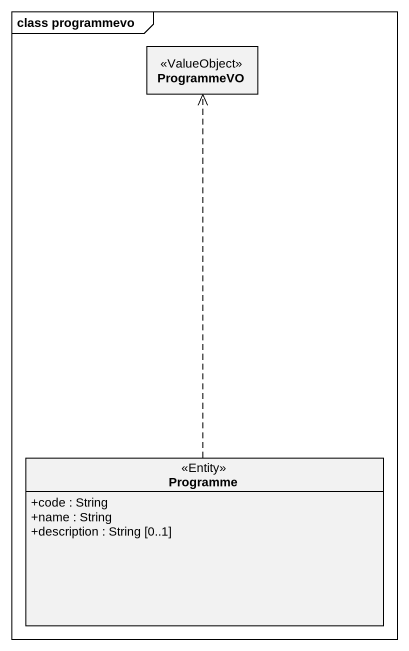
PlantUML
@startuml
mainframe class programmevo
hide circle
hide empty members
skinparam classAttributeIconSize 0
class ProgrammeVO <<ValueObject>>
class Programme <<Entity>> {
  +code : String
  +name : String
  +description : String [0..1]
}
Programme .up.> ProgrammeVO
@enduml
